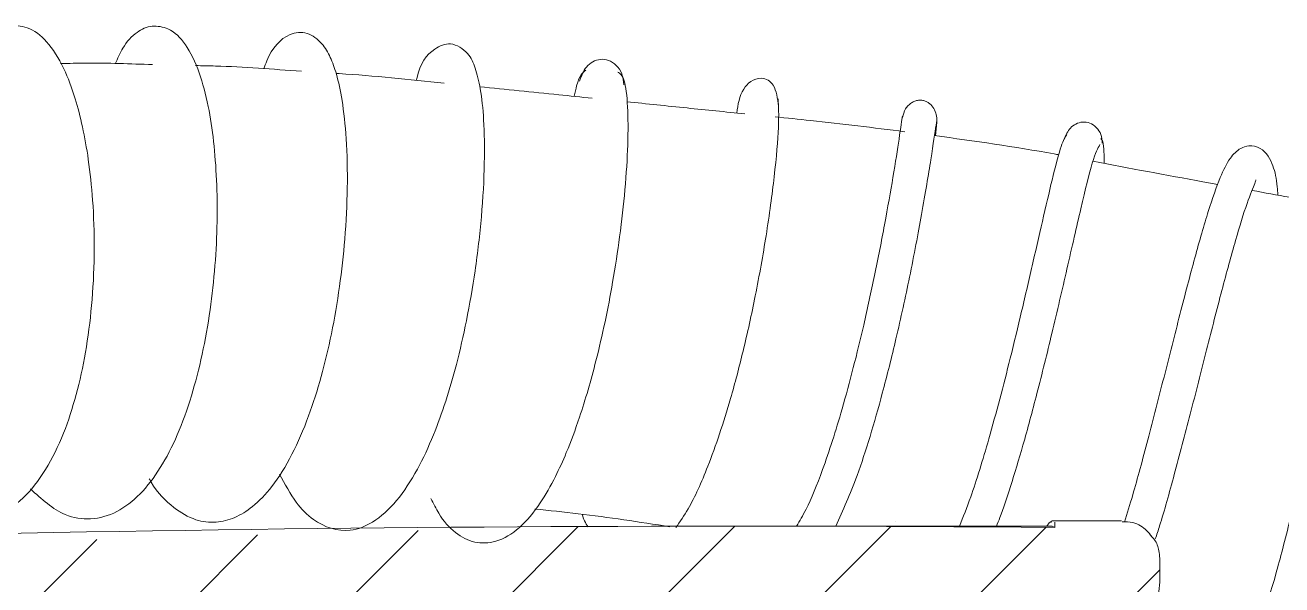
# Model space of a CAD drawing. Extents: x 14808 to 20058, y -13198 to -11680.
# Drawn here: x 15047.76 to 15065.82, y -12996.27 to -12988.23 of the extents above; entities that cross this region are included whole.
import ezdxf

# ---------------------------------------------------------------- set-up
doc = ezdxf.new("R2010")
doc.units = 0
doc.header["$LTSCALE"] = 7
doc.header["$MEASUREMENT"] = 0
doc.layers.get('0').update_dxf_attribs({"color": 2, "linetype": 'CONTINUOUS'})

# ---------------------------------------------------------------- blocks, each defined once
blk = doc.blocks.new('A$C42703619')
at = {"linetype": 'Continuous', "lineweight": 0}
h = blk.add_hatch(dxfattribs=at)
h.set_pattern_fill('ANSI31', color=2, scale=0.25, style=0)
h.set_pattern_definition([(45, (121.7189, 108.7142), (-0.561266, 0.561266), [])])
edge = h.paths.add_edge_path(flags=0)
edge.add_line((93.5401, 30.563), (93.5401, 30.5254))
edge.add_ellipse((91.2912, 28.2223), major_axis=(-24.8845, 0), ratio=0.0929295, start_angle=264.81497, end_angle=300.32756)
edge.add_spline(control_points=[(78.726, 30.2184), (78.6997, 30.2169), (78.6734, 30.2106), (78.6492, 30.2003), (78.6251, 30.19), (78.6025, 30.1755), (78.5827, 30.1584), (78.5613, 30.1398), (78.5427, 30.1177), (78.5275, 30.0937), (78.5101, 30.0662), (78.4969, 30.0357), (78.4882, 30.0044), (78.4793, 29.9726), (78.4749, 29.9392), (78.4749, 29.9062)], knot_values=[0, 0, 0, 0, 0.000316, 0.000316, 0.000316, 0.000629, 0.000629, 0.000629, 0.000968, 0.000968, 0.000968, 0.001358, 0.001358, 0.001358, 0.001755, 0.001755, 0.001755, 0.001755], weights=[1, 1, 1, 1, 1, 1, 1, 1, 1, 1, 1, 1, 1, 1, 1, 1], degree=3, periodic=0)
edge.add_line((78.4749, 29.9062), (78.4749, 29.5803))
edge.add_spline(control_points=[(78.4749, 29.5803), (78.5614, 29.4728), (78.6458, 29.3634), (78.726, 29.2511)], knot_values=[0, 0, 0, 0, 0.001656, 0.001656, 0.001656, 0.001656], weights=[1, 1, 1, 1], degree=3, periodic=0)
edge.add_ellipse((91.2912, 28.2223), major_axis=(-16.7466, 0), ratio=0.0929295, start_angle=260.98005, end_angle=318.61782, ccw=False)
edge.add_spline(control_points=[(93.9167, 29.7593), (93.9582, 29.7587), (94.0003, 29.7652), (94.0396, 29.7783), (94.079, 29.7914), (94.1166, 29.8115), (94.1494, 29.837), (94.1819, 29.8623), (94.2106, 29.8936), (94.233, 29.9282), (94.2555, 29.963), (94.2724, 30.0021), (94.2823, 30.0424), (94.2896, 30.072), (94.2933, 30.1028), (94.2933, 30.1333)], knot_values=[0, 0, 0, 0, 0.000498, 0.000498, 0.000498, 0.000996, 0.000996, 0.000996, 0.001491, 0.001491, 0.001491, 0.001988, 0.001988, 0.001988, 0.002352, 0.002352, 0.002352, 0.002352], weights=[1, 1, 1, 1, 1, 1, 1, 1, 1, 1, 1, 1, 1, 1, 1, 1], degree=3, periodic=0)
edge.add_line((94.2933, 30.1333), (94.2933, 30.3037))
edge.add_spline(control_points=[(94.2933, 30.3037), (94.2933, 30.3219), (94.2914, 30.3401), (94.2875, 30.3579), (94.2814, 30.3858), (94.2704, 30.4131), (94.2554, 30.4374), (94.2405, 30.4616), (94.2213, 30.4835), (94.1992, 30.5015), (94.1773, 30.5193), (94.1521, 30.5336), (94.1256, 30.5433), (94.099, 30.5529), (94.0705, 30.5581), (94.0423, 30.5584)], knot_values=[0.001588, 0.001588, 0.001588, 0.001588, 0.001808, 0.001808, 0.001808, 0.002156, 0.002156, 0.002156, 0.002501, 0.002501, 0.002501, 0.002844, 0.002844, 0.002844, 0.003187, 0.003187, 0.003187, 0.003187], weights=[1, 1, 1, 1, 1, 1, 1, 1, 1, 1, 1, 1, 1, 1, 1, 1], degree=3, periodic=0)
edge.add_ellipse((91.2912, 28.2223), major_axis=(-25.288, 0), ratio=0.0929295, start_angle=263.75452, end_angle=264.89793)
at = {"color": 7, "linetype": 'Continuous', "lineweight": 15}
for p, q in [((92.6823, 33.3405), (92.6906, 33.4364)), ((93.5207, 30.5348), (91.2912, 30.5348)), ((94.0185, 30.5723), (93.5207, 30.5723)), ((93.5207, 30.5348), (93.5401, 30.5254)), ((93.5401, 30.5254), (93.5401, 30.563)), ((94.2933, 30.1333), (94.2933, 30.3037))]:
    blk.add_line(p, q, dxfattribs=at)
at = {"color": 7, "linetype": 'Continuous', "lineweight": 15, "flags": 128}
blk.add_lwpolyline([(93.5207, 30.5723), (93.4975, 30.5591), (93.4818, 30.5348)], dxfattribs=at)
at = {"color": 7, "linetype": 'Continuous', "lineweight": 15}
blk.add_ellipse((91.2912, 28.2223), major_axis=(-24.8845, 0), ratio=0.092929, start_param=4.621893, end_param=5.241705, dxfattribs=at)
for points, knots in [([(85.3907, 30.7167), (85.4342, 30.6836), (85.5238, 30.6153), (85.6715, 30.5709), (85.8268, 30.5697), (85.9884, 30.6254), (86.1526, 30.7506), (86.3058, 30.9591), (86.4652, 31.3016), (86.5697, 31.7159), (86.6243, 32.1677), (86.639, 32.5262), (86.6276, 32.8671), (86.5964, 33.1621), (86.5529, 33.4049), (86.4959, 33.6262), (86.413, 33.8467), (86.2984, 34.0249), (86.1705, 34.1261), (85.977, 34.1426), (85.8303, 34.0374), (85.7777, 33.8897), (85.7626, 33.8471)], [0, 0, 0, 0, 0.0372256, 0.0767079, 0.1145051, 0.1554266, 0.2052453, 0.2615486, 0.3144311, 0.4103477, 0.460187, 0.5121704, 0.5635537, 0.6092963, 0.6493538, 0.6874564, 0.7350698, 0.7931422, 0.8474958, 0.8895399, 0.9681968, 1, 1, 1, 1]), ([(86.1765, 30.8026), (86.2566, 30.7291), (86.3886, 30.6079), (86.614, 30.5738), (86.8613, 30.6446), (87.1234, 30.9207), (87.3433, 31.4389), (87.4801, 32.0759), (87.5303, 32.7282), (87.5074, 33.2243), (87.4553, 33.5666), (87.3911, 33.8108), (87.294, 34.0064), (87.1907, 34.1108), (87.0463, 34.1393), (86.9318, 34.0864), (86.8464, 33.9942), (86.803, 33.8969), (86.7854, 33.8575)], [0, 0, 0, 0, 0.073472, 0.120976, 0.17147, 0.270057, 0.367455, 0.460398, 0.550005, 0.638674, 0.684153, 0.735087, 0.792251, 0.846915, 0.88355, 0.922563, 0.968726, 1, 1, 1, 1]), ([(87.0301, 30.8751), (87.0345, 30.867), (87.0854, 30.7747), (87.1964, 30.6678), (87.3516, 30.5735), (87.5082, 30.5548), (87.6468, 30.5905), (87.7834, 30.6748), (87.9212, 30.8195), (88.0566, 31.0382), (88.2104, 31.3927), (88.3545, 31.9187), (88.4353, 32.5031), (88.4581, 32.977), (88.4501, 33.3178), (88.4206, 33.5892), (88.3795, 33.7798), (88.3347, 33.9048), (88.2745, 34.01), (88.1649, 34.0923), (87.9997, 34.0737), (87.9025, 33.9562), (87.86, 33.84), (87.8527, 33.8201)], [0, 0, 0, 0, 0.005222, 0.059853, 0.106948, 0.145359, 0.181687, 0.218712, 0.264053, 0.317026, 0.36743, 0.457444, 0.552381, 0.605574, 0.66217, 0.714073, 0.757775, 0.793272, 0.827766, 0.867, 0.907697, 0.984269, 1, 1, 1, 1]), ([(87.967, 30.9094), (88.0056, 30.8373), (88.0772, 30.7034), (88.2359, 30.5431), (88.4425, 30.4778), (88.6495, 30.5585), (88.8083, 30.7039), (88.9544, 30.9242), (89.1031, 31.2449), (89.2212, 31.6119), (89.3152, 32.0213), (89.3777, 32.3831), (89.4228, 32.7732), (89.4427, 33.1442), (89.4375, 33.4524), (89.4139, 33.6765), (89.3756, 33.8282), (89.3301, 33.9372), (89.198, 34.0244), (89.0393, 33.9485), (88.9794, 33.8645), (88.9511, 33.7415), (88.9501, 33.737)], [0, 0, 0, 0, 0.049662, 0.092291, 0.167767, 0.213798, 0.268955, 0.321885, 0.368013, 0.447023, 0.491585, 0.541153, 0.595734, 0.654631, 0.709544, 0.758265, 0.800851, 0.839548, 0.881748, 0.920645, 0.997089, 1, 1, 1, 1]), ([(90.4421, 33.7051), (90.439, 33.7326), (90.4328, 33.7868), (90.3893, 33.8489), (90.3341, 33.8864), (90.2543, 33.8957), (90.1651, 33.8468), (90.1362, 33.7701), (90.1225, 33.7337)], [0, 0, 0, 0, 0.143195, 0.282067, 0.416069, 0.544814, 0.784279, 1, 1, 1, 1]), ([(87.0539, 33.8515), (86.894, 33.8574), (86.6726, 33.8655), (86.4531, 33.8605), (86.3921, 33.8591)], [0, 0, 0, 0, 0.722534, 1, 1, 1, 1]), ([(88.1241, 33.8035), (87.9175, 33.8194), (87.6627, 33.8389), (87.4111, 33.8437), (87.3634, 33.8446)], [0, 0, 0, 0, 0.81062, 1, 1, 1, 1]), ([(89.1508, 33.7189), (89.1504, 33.719), (88.8982, 33.7447), (88.638, 33.7722), (88.3808, 33.7878), (88.3731, 33.7883)], [0, 0, 0, 0, 0.00125, 0.970312, 1, 1, 1, 1]), ([(89.0545, 30.7339), (89.0727, 30.6968), (89.1236, 30.5934), (89.2251, 30.4833), (89.3649, 30.4069), (89.5382, 30.416), (89.6906, 30.5101), (89.8336, 30.6791), (89.9441, 30.8738), (90.037, 31.0787), (90.1372, 31.3478), (90.2562, 31.7579), (90.3518, 32.2117), (90.4156, 32.6282), (90.4535, 32.9681), (90.4733, 33.2928), (90.4717, 33.569), (90.4469, 33.7669), (90.4143, 33.7876), (90.3974, 33.7983)], [0, 0, 0, 0, 0.03004, 0.083873, 0.134201, 0.183685, 0.245895, 0.305967, 0.353915, 0.391416, 0.440899, 0.511037, 0.601715, 0.655011, 0.713508, 0.777227, 0.846197, 0.920439, 1, 1, 1, 1]), ([(90.168, 33.811), (90.1463, 33.7955), (90.1188, 33.7759), (90.09, 33.6505), (90.0838, 33.6237)], [0, 0, 0, 0, 0.786317, 1, 1, 1, 1]), ([(91.5527, 33.5519), (91.5461, 33.6084), (91.5343, 33.7096), (91.4413, 33.7657), (91.3524, 33.7377), (91.2744, 33.6487), (91.2619, 33.5641), (91.2529, 33.5038)], [0, 0, 0, 0, 0.242225, 0.433684, 0.574905, 0.697132, 1, 1, 1, 1]), ([(90.2149, 33.6102), (90.1343, 33.6185), (89.8624, 33.6465), (89.5941, 33.6738), (89.4054, 33.693)], [0, 0, 0, 0, 0.296685, 1, 1, 1, 1]), ([(90.8157, 30.5245), (90.8453, 30.5671), (90.9248, 30.6812), (91.0592, 30.983), (91.1926, 31.3803), (91.3044, 31.8064), (91.3926, 32.2079), (91.4706, 32.6462), (91.5285, 33.0743), (91.5598, 33.4451), (91.5533, 33.5505), (91.5499, 33.6055)], [0, 0, 0, 0, 0.064037, 0.171832, 0.308122, 0.393696, 0.491221, 0.600617, 0.721899, 0.855009, 1, 1, 1, 1]), ([(91.3117, 33.4979), (91.1727, 33.5119), (90.8874, 33.5407), (90.6071, 33.5697), (90.4635, 33.5845)], [0, 0, 0, 0, 0.487452, 1, 1, 1, 1]), ([(92.6902, 33.4323), (92.6909, 33.4483), (92.6923, 33.478), (92.679, 33.5238), (92.6558, 33.5583), (92.6302, 33.5792), (92.6084, 33.5905), (92.5839, 33.5967), (92.5579, 33.5964), (92.5319, 33.5897), (92.5071, 33.5769), (92.4845, 33.5582), (92.4569, 33.5243), (92.4495, 33.4932), (92.4444, 33.4715)], [0, 0, 0, 0, 0.155465, 0.287402, 0.398978, 0.449127, 0.497001, 0.544654, 0.593758, 0.646026, 0.703399, 0.766982, 0.837368, 1, 1, 1, 1]), ([(92.4616, 33.3694), (92.2353, 33.3978), (91.9239, 33.4368), (91.6137, 33.4675), (91.5289, 33.4759)], [0, 0, 0, 0, 0.726571, 1, 1, 1, 1]), ([(92.4439, 33.4746), (92.4442, 33.4796), (92.445, 33.4938), (92.4237, 33.3397), (92.3806, 33.0661), (92.32, 32.7198), (92.2478, 32.3509), (92.1493, 31.8982), (92.0224, 31.3989), (91.8784, 30.9503), (91.7628, 30.6677), (91.7053, 30.572), (91.683, 30.5348)], [0, 0, 0, 0, 0.063401, 0.182795, 0.293621, 0.39592, 0.489732, 0.575092, 0.719891, 0.838459, 0.937311, 1, 1, 1, 1]), ([(91.9659, 30.5348), (92.0171, 30.6494), (92.134, 30.9108), (92.2797, 31.403), (92.4041, 31.8997), (92.5016, 32.3481), (92.5889, 32.806), (92.6556, 33.2103), (92.6843, 33.4073), (92.6924, 33.4674), (92.6915, 33.4559), (92.6914, 33.4546)], [0, 0, 0, 0, 0.125734, 0.286753, 0.384484, 0.495674, 0.620194, 0.757965, 0.908841, 0.989596, 1, 1, 1, 1]), ([(93.8804, 33.2859), (93.8789, 33.3078), (93.8759, 33.3518), (93.8395, 33.4029), (93.7927, 33.435), (93.7389, 33.4424), (93.6905, 33.4272), (93.6376, 33.3901), (93.6196, 33.3454), (93.6079, 33.3166)], [0, 0, 0, 0, 0.134536, 0.27014, 0.40411, 0.534992, 0.660936, 0.781179, 1, 1, 1, 1]), ([(93.5682, 33.203), (93.5571, 33.2051), (93.2607, 33.2605), (92.9618, 33.3019), (92.6741, 33.3418)], [0, 0, 0, 0, 0.037469, 1, 1, 1, 1]), ([(93.6257, 33.3505), (93.6134, 33.3312), (93.5893, 33.2939), (93.5316, 33.0748), (93.4628, 32.7826), (93.3854, 32.4427), (93.3039, 32.0908), (93.1992, 31.6568), (93.0752, 31.1853), (92.9478, 30.7686), (92.8802, 30.6012), (92.8534, 30.5348)], [0, 0, 0, 0, 0.125147, 0.242717, 0.35273, 0.455289, 0.550416, 0.638188, 0.791159, 0.917165, 1, 1, 1, 1]), ([(93.1194, 30.5348), (93.1279, 30.555), (93.1615, 30.6348), (93.2253, 30.8322), (93.3148, 31.1263), (93.4159, 31.5021), (93.524, 31.9395), (93.6327, 32.409), (93.7327, 32.8485), (93.8164, 33.1972), (93.8475, 33.2494), (93.8636, 33.2766)], [0, 0, 0, 0, 0.025285, 0.099754, 0.188071, 0.290072, 0.40563, 0.534535, 0.676678, 0.83188, 1, 1, 1, 1]), ([(93.8951, 33.1421), (93.894, 33.1867), (93.8913, 33.2996), (93.8776, 33.3124), (93.8694, 33.3202)], [0, 0, 0, 0, 0.394778, 1, 1, 1, 1]), ([(95.1433, 32.915), (95.1417, 32.9346), (95.134, 33.0258), (95.1142, 33.12), (95.049, 33.2495), (94.9376, 33.2756), (94.8566, 33.2452), (94.7915, 33.1757), (94.723, 33.0388), (94.6434, 32.8077), (94.5463, 32.4712), (94.4389, 32.06), (94.3243, 31.6059), (94.2092, 31.1581), (94.1124, 30.7971), (94.0594, 30.6271), (94.0399, 30.5644)], [0, 0, 0, 0, 0.020116, 0.093354, 0.168777, 0.207314, 0.237777, 0.295047, 0.37062, 0.462211, 0.557086, 0.653847, 0.75264, 0.851515, 0.945247, 1, 1, 1, 1]), ([(94.711, 32.9912), (94.6752, 32.9975), (94.3756, 33.0501), (94.0767, 33.1071), (93.8136, 33.1573)], [0, 0, 0, 0, 0.11963, 1, 1, 1, 1]), ([(96.4076, 32.7349), (96.3971, 32.7937), (96.3764, 32.9103), (96.3034, 33.04), (96.1897, 33.1124), (96.0732, 33.0846), (95.9576, 32.9784), (95.854, 32.786), (95.7129, 32.4099), (95.5743, 31.9342), (95.4464, 31.4476), (95.337, 31.0098), (95.2255, 30.5573), (95.1211, 30.1566), (95.034, 29.8741), (94.9992, 29.8647), (94.9823, 29.8602)], [0, 0, 0, 0, 0.048558, 0.096282, 0.148761, 0.197496, 0.240687, 0.316563, 0.404532, 0.510617, 0.574597, 0.646692, 0.726751, 0.814625, 0.910149, 1, 1, 1, 1]), ([(94.2614, 30.4426), (94.2718, 30.4736), (94.3154, 30.6037), (94.3999, 30.9095), (94.5136, 31.341), (94.6299, 31.8017), (94.7403, 32.2342), (94.8395, 32.5983), (94.9188, 32.8592), (94.9803, 33.0037), (94.9836, 33.0177), (94.9849, 33.0231)], [0, 0, 0, 0, 0.039124, 0.164356, 0.296215, 0.432034, 0.564851, 0.694082, 0.819611, 0.930442, 1, 1, 1, 1]), ([(95.8706, 32.8005), (95.7455, 32.817), (95.4397, 32.8575), (95.1365, 32.9142), (94.9573, 32.9478)], [0, 0, 0, 0, 0.409177, 1, 1, 1, 1]), ([(89.8026, 30.6572), (89.9059, 30.6468), (90.2291, 30.6142), (90.5522, 30.5645), (90.772, 30.5307)], [0, 0, 0, 0, 0.319739, 1, 1, 1, 1]), ([(90.1423, 30.62), (90.1473, 30.6029), (90.1584, 30.565), (90.176, 30.5427), (90.1856, 30.5305)], [0, 0, 0, 0, 0.452206, 1, 1, 1, 1]), ([(94.235, 30.4599), (94.2246, 30.4743), (94.1983, 30.5109), (94.1178, 30.5653), (94.0491, 30.5656), (94.0232, 30.5657)], [0, 0, 0, 0, 0.288767, 0.731703, 1, 1, 1, 1]), ([(94.2229, 30.4745), (94.2344, 30.4626), (94.2659, 30.4302), (94.2888, 30.3684), (94.2921, 30.3218), (94.2933, 30.3037)], [0, 0, 0, 0, 0.260216, 0.712532, 1, 1, 1, 1]), ([(93.9167, 29.7593), (93.9584, 29.7628), (94.0418, 29.7696), (94.1537, 29.8317), (94.2386, 29.9244), (94.286, 30.0306), (94.2912, 30.1027), (94.2933, 30.1333)], [0, 0, 0, 0, 0.211302, 0.422752, 0.633037, 0.844386, 1, 1, 1, 1])]:
    blk.add_open_spline(points, degree=3, knots=knots, dxfattribs=at)

msp = doc.modelspace()

# ---------------------------------------------------------------- block references
at = {"xscale": 2, "yscale": 2, "zscale": 2}
msp.add_blockref('A$C42703619', (14875.481, -13056.499), dxfattribs=at)

doc.saveas('drawing.dxf')
